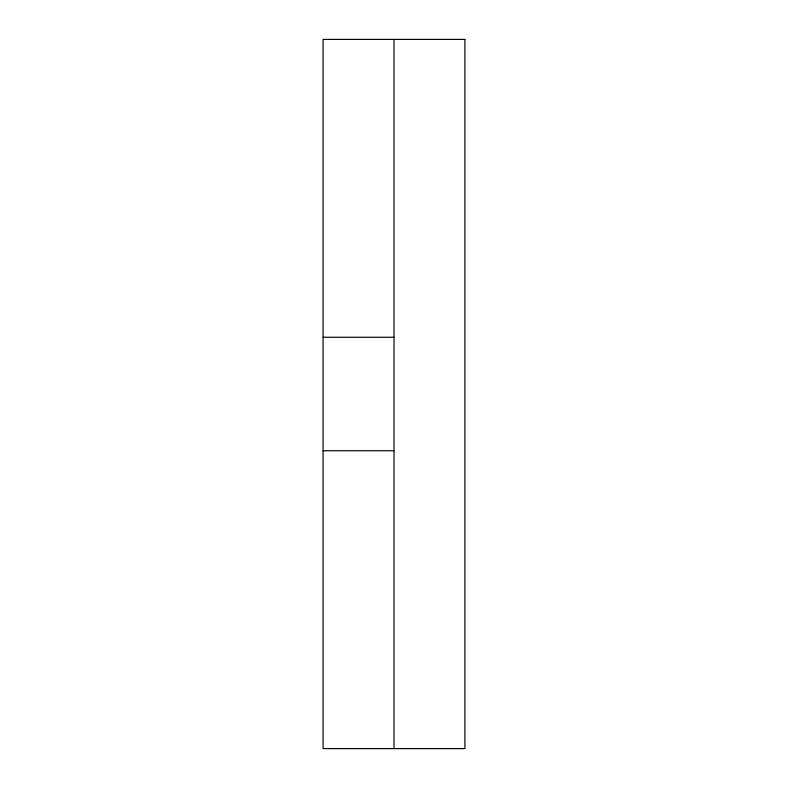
<?xml version="1.0" encoding="UTF-8"?>
<svg xmlns="http://www.w3.org/2000/svg" width="788" height="788" viewBox="0 0 788 788"><rect width="100%" height="100%" fill="white"/><g stroke="black" fill="none" stroke-linecap="round" stroke-linejoin="round"><path stroke-width="1.18" d="M323.08 337.264L394 337.264M323.08 450.736L394 450.736M394 39.4L394 748.6M464.92 39.4L323.08 39.4L323.08 748.6L464.92 748.6L464.92 39.4"/></g></svg>
